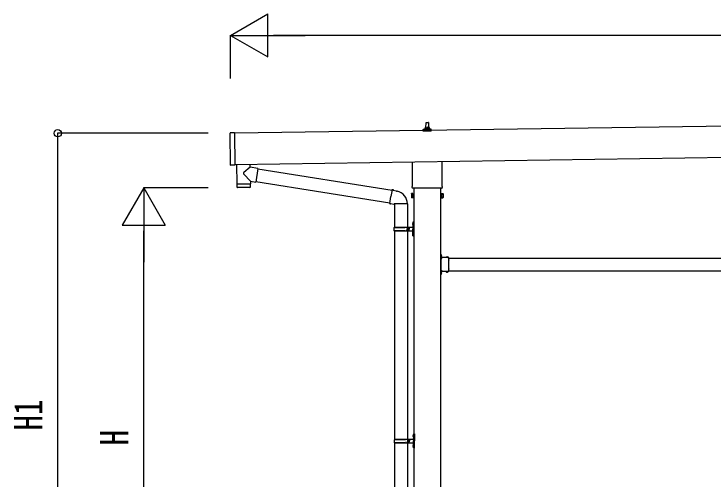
# Model space of a CAD drawing. Units: millimetres, scale not verified. Extents: x -16820 to 16820, y -11880 to 11880.
# Drawn here: x -8261 to -5010, y -4077 to -1915 of the extents above; entities that cross this region are included whole.
import ezdxf
from ezdxf.enums import TextEntityAlignment as Align

# ---------------------------------------------------------------- set-up
doc = ezdxf.new("R2010")
doc.units = ezdxf.units.MM
doc.header["$LTSCALE"] = 50
for name, color, linetype in [('0-5_YKK_13', 4, 'Continuous'), ('0-6_YKK_A1', 4, 'Continuous'), ('0-7_YKK_D', 6, 'Continuous')]:
    doc.layers.add(name, color=color, linetype=linetype)
doc.styles.add('ＭＳ ゴシック', font='')
doc.styles.get('ＭＳ ゴシック').set_extended_font_data('MS Gothic')

msp = doc.modelspace()

# ---------------------------------------------------------------- linework, layer by layer
at = {"layer": '0-5_YKK_13'}
for p, q in [((-6344.92, -2443.74), (-6344.19, -2420.21)), ((-6343.19, -2419.24), (-6334.65, -2419.24)), ((-6333.65, -2420.21), (-6332.92, -2443.74)), ((-7253.9, -2617.25), (-7256.02, -2469.27)), ((-7236.04, -2467.98), (-7255.03, -2468.25)), ((-6357.17, -2459.24), (-6357.17, -2451.53)), ((-6320.67, -2459.24), (-6357.17, -2459.24)), ((-6356.79, -2450.74), (-6321.05, -2450.74)), ((-6356.41, -2450.55), (-6349.69, -2448.92)), ((-6349.3, -2448.74), (-6328.54, -2448.74)), ((-6348.92, -2447.95), (-6348.92, -2443.74)), ((-6347.92, -2443.74), (-6329.92, -2443.74)), ((-6328.92, -2447.95), (-6328.92, -2443.74)), ((-6321.44, -2450.55), (-6328.16, -2448.92)), ((-6320.67, -2459.24), (-6320.67, -2451.53)), ((-6270.62, -2600.62), (-6270.62, -2713.23)), ((-7161.76, -2627.66), (-7191.53, -2651.9)), ((-7161.76, -2627.66), (-7161.97, -2613.36)), ((-7126.26, -2633.4), (-7161.76, -2627.66)), ((-7126.26, -2633.4), (-7136.43, -2696.28)), ((-6407.22, -2713.23), (-6407.22, -2602.58)), ((-7160.84, -2692.33), (-7191.71, -2659.23)), ((-7126.56, -2635.22), (-6502.79, -2734.54)), ((-7160.84, -2692.33), (-7136.43, -2696.28)), ((-7160.84, -2692.33), (-7160.67, -2704.35)), ((-7136.13, -2694.45), (-6513.21, -2793.63)), ((-7224.65, -2706.26), (-7224.23, -2719.31)), ((-7163.65, -2721.39), (-7221.19, -2722.22)), ((-7220.16, -2705.2), (-7220.13, -2706.2)), ((-7165.17, -2704.41), (-7165.17, -2705.41)), ((-6502.47, -2732.72), (-6501.33, -2730.74)), ((-6501.33, -2730.74), (-6497.76, -2731.36)), ((-6408.92, -2722), (-6408.92, -2716.5)), ((-6270.98, -2725.5), (-6406.86, -2725.5)), ((-6268.92, -2716.5), (-6268.92, -2722)), ((-6502.47, -2732.72), (-6508, -2764.08)), ((-6497.76, -2731.36), (-6497.35, -2733.71)), ((-6482.83, -2736.53), (-6481.15, -2738.16)), ((-6481.15, -2738.16), (-6479.03, -2738.61)), ((-6412.92, -2751.5), (-6412.16, -2750.19)), ((-6412.92, -2751.5), (-6412.92, -2768.5)), ((-6405.92, -2755.09), (-6412.16, -2755.09)), ((-6271.92, -2755.09), (-6265.68, -2755.09)), ((-6264.92, -2751.5), (-6265.68, -2750.19)), ((-6264.92, -2751.5), (-6264.92, -2768.5)), ((-6513.53, -2795.45), (-6508, -2764.08)), ((-6513.53, -2795.45), (-6513.13, -2797.7)), ((-6513.53, -2795.45), (-6508.38, -2796.27)), ((-6412.92, -2768.5), (-6412.16, -2769.81)), ((-6405.92, -2764.91), (-6412.16, -2764.91)), ((-6405.92, -2769.81), (-6412.16, -2769.81)), ((-6403.42, -2769.2), (-6405.92, -2769.2)), ((-6274.42, -2769.2), (-6271.92, -2769.2)), ((-6271.92, -2764.91), (-6265.68, -2764.91)), ((-6271.92, -2769.81), (-6265.68, -2769.81)), ((-6264.92, -2768.5), (-6265.68, -2769.81)), ((-6513.13, -2797.7), (-6509.57, -2798.33)), ((-6509.57, -2798.33), (-6508.38, -2796.27)), ((-6508.38, -2796.27), (-6493.77, -2798.58)), ((-6493.77, -2798.58), (-6491.57, -2797.6)), ((-6431.27, -2797.99), (-6492.46, -2797.99)), ((-6491.42, -2797.99), (-6491.42, -2906.01)), ((-6431.42, -2797.99), (-6431.42, -2906.01)), ((-6407.72, -2888.86), (-6405.68, -2889.86)), ((-6406.45, -2886.86), (-6405.82, -2886.86)), ((-6406.45, -2886.86), (-6406.45, -2895.16)), ((-6405.82, -2886.86), (-6405.82, -2895.16)), ((-6405.82, -2886.86), (-6405.42, -2887.26)), ((-6405.68, -2889.86), (-6405.07, -2891.01)), ((-6405.42, -2883.01), (-6402.42, -2881.51)), ((-6405.42, -2883.01), (-6405.42, -2915.01)), ((-6405.42, -2887.26), (-6405.42, -2894.76)), ((-6402.42, -2881.51), (-6402.42, -2915.01)), ((-6402.42, -2881.51), (-6401.42, -2881.51)), ((-6401.42, -2881.51), (-6401.42, -2915.01)), ((-6494.42, -2908.01), (-6444.09, -2908.01)), ((-6494.42, -2922.01), (-6444.09, -2922.01)), ((-6493.42, -2906.01), (-6407.42, -2906.01)), ((-6493.42, -2906.01), (-6493.42, -2908.01)), ((-6493.42, -2924.01), (-6493.42, -2922.01)), ((-6493.42, -2924.01), (-6407.42, -2924.01)), ((-6491.42, -2924.01), (-6491.42, -3891.5)), ((-6434.42, -2906.01), (-6434.42, -2910.51)), ((-6434.42, -2910.51), (-6432.42, -2910.51)), ((-6434.42, -2924.01), (-6434.42, -2919.51)), ((-6434.42, -2919.51), (-6432.42, -2919.51)), ((-6432.42, -2910.51), (-6432.42, -2915.01)), ((-6432.42, -2919.51), (-6432.42, -2915.01)), ((-6431.42, -2924.01), (-6431.42, -3891.5)), ((-6426.42, -2906.01), (-6426.42, -2915.01)), ((-6426.42, -2910.51), (-6423.42, -2910.51)), ((-6426.42, -2924.01), (-6426.42, -2915.01)), ((-6426.42, -2919.51), (-6423.42, -2919.51)), ((-6423.42, -2910.51), (-6423.42, -2915.01)), ((-6423.42, -2919.51), (-6423.42, -2915.01)), ((-6406.45, -2895.16), (-6405.82, -2895.16)), ((-6405.82, -2895.16), (-6405.42, -2894.76)), ((-6405.42, -2947.01), (-6405.42, -2915.01)), ((-6402.42, -2948.51), (-6402.42, -2915.01)), ((-6401.42, -2948.51), (-6401.42, -2915.01)), ((-6407.72, -2936.86), (-6405.68, -2937.86)), ((-6406.45, -2934.86), (-6405.82, -2934.86)), ((-6406.45, -2934.86), (-6406.45, -2943.16)), ((-6406.45, -2943.16), (-6405.82, -2943.16)), ((-6405.82, -2934.86), (-6405.82, -2943.16)), ((-6405.82, -2934.86), (-6405.42, -2935.26)), ((-6405.82, -2943.16), (-6405.42, -2942.76)), ((-6405.68, -2937.86), (-6405.07, -2939.01)), ((-6405.42, -2935.26), (-6405.42, -2942.76)), ((-6405.42, -2947.01), (-6402.42, -2948.51)), ((-6402.42, -2948.51), (-6401.42, -2948.51)), ((-6274.82, -3032.5), (-6276.42, -3032.5)), ((-6276.42, -3037), (-6274.82, -3037)), ((-6274.82, -3038), (-6276.42, -3038)), ((-6270.72, -3040), (-6276.42, -3040)), ((-6274.82, -3042), (-6276.42, -3042)), ((-6276.42, -3043), (-6274.82, -3043)), ((-6274.82, -3049.46), (-6274.82, -3032.5)), ((-6274.82, -3035.97), (-6274.82, -3044.04)), ((-6274.82, -3038.87), (-6272.16, -3037.55)), ((-6274.82, -3041.13), (-6272.16, -3042.45)), ((-6238.42, -3047.9), (-6274.82, -3047.9)), ((-6274.42, -3049.5), (-6271.42, -3049.5)), ((-6274.42, -3058.29), (-6274.42, -3051.5)), ((-6273.96, -3035.26), (-6274.12, -3035.26)), ((-6273.96, -3044.74), (-6274.12, -3044.74)), ((-6251.16, -3047.04), (-6251.16, -3047.2)), ((-6242.39, -3047.9), (-6250.46, -3047.9)), ((-6247.55, -3047.9), (-6248.87, -3045.24)), ((-6245.3, -3047.9), (-6243.97, -3045.24)), ((-6241.69, -3047.04), (-6241.69, -3047.2)), ((-6238.42, -3058.29), (-6238.42, -3047.9)), ((-6274.42, -3100.29), (-6274.42, -3059.71)), ((-6238.42, -3100.29), (-6238.42, -3059.71)), ((-6274.82, -3118), (-6276.42, -3118)), ((-6274.82, -3127.5), (-6274.82, -3110.54)), ((-6238.42, -3112.1), (-6274.82, -3112.1)), ((-6274.82, -3115.97), (-6274.82, -3124.03)), ((-6274.82, -3118.87), (-6272.16, -3117.55)), ((-6274.82, -3121.13), (-6272.16, -3122.45)), ((-6274.42, -3108.5), (-6274.42, -3101.71)), ((-6271.42, -3110.5), (-6274.42, -3110.5)), ((-6273.96, -3115.27), (-6274.12, -3115.27)), ((-6251.16, -3112.96), (-6251.16, -3112.8)), ((-6242.39, -3112.1), (-6250.46, -3112.1)), ((-6247.55, -3112.1), (-6248.87, -3114.76)), ((-6245.3, -3112.1), (-6243.97, -3114.76)), ((-6241.69, -3112.96), (-6241.69, -3112.8)), ((-6238.42, -3112.1), (-6238.42, -3101.71)), ((-6274.82, -3122), (-6276.42, -3122)), ((-6274.82, -3127.5), (-6276.42, -3127.5)), ((-6273.96, -3124.74), (-6274.12, -3124.74)), ((-6402.92, -3868.5), (-6399.92, -3867)), ((-6402.92, -3868.5), (-6402.92, -3900.5)), ((-6399.92, -3867), (-6399.92, -3900.5)), ((-6399.92, -3867), (-6398.92, -3867)), ((-6398.92, -3867), (-6398.92, -3900.5)), ((-6491.92, -3893.5), (-6441.59, -3893.5)), ((-6490.92, -3891.5), (-6404.92, -3891.5)), ((-6490.92, -3891.5), (-6490.92, -3893.5)), ((-6431.92, -3891.5), (-6431.92, -3896)), ((-6431.92, -3896), (-6429.92, -3896)), ((-6429.92, -3896), (-6429.92, -3900.5)), ((-6429.92, -3905), (-6429.92, -3900.5)), ((-6423.92, -3891.5), (-6423.92, -3900.5)), ((-6423.92, -3896), (-6420.92, -3896)), ((-6423.92, -3909.5), (-6423.92, -3900.5)), ((-6420.92, -3896), (-6420.92, -3900.5)), ((-6420.92, -3905), (-6420.92, -3900.5)), ((-6405.22, -3874.35), (-6403.18, -3875.35)), ((-6403.95, -3872.35), (-6403.32, -3872.35)), ((-6403.95, -3872.35), (-6403.95, -3880.65)), ((-6403.95, -3880.65), (-6403.32, -3880.65)), ((-6403.32, -3872.35), (-6403.32, -3880.65)), ((-6403.32, -3872.35), (-6402.92, -3872.75)), ((-6403.32, -3880.65), (-6402.92, -3880.25)), ((-6403.18, -3875.35), (-6402.57, -3876.5)), ((-6402.92, -3872.75), (-6402.92, -3880.25)), ((-6402.92, -3932.5), (-6402.92, -3900.5)), ((-6399.92, -3934), (-6399.92, -3900.5)), ((-6398.92, -3934), (-6398.92, -3900.5)), ((-6491.92, -3907.5), (-6441.59, -3907.5)), ((-6491.42, -3909.49), (-6491.42, -4814)), ((-6490.92, -3909.5), (-6490.92, -3907.5)), ((-6490.92, -3909.5), (-6404.92, -3909.5)), ((-6431.92, -3909.5), (-6431.92, -3905)), ((-6431.92, -3905), (-6429.92, -3905)), ((-6431.42, -3909.49), (-6431.42, -4814)), ((-6423.92, -3905), (-6420.92, -3905)), ((-6405.22, -3922.35), (-6403.18, -3923.35)), ((-6403.95, -3920.35), (-6403.32, -3920.35)), ((-6403.95, -3920.35), (-6403.95, -3928.65)), ((-6403.95, -3928.65), (-6403.32, -3928.65)), ((-6403.32, -3920.35), (-6403.32, -3928.65)), ((-6403.32, -3920.35), (-6402.92, -3920.75)), ((-6403.32, -3928.65), (-6402.92, -3928.25)), ((-6403.18, -3923.35), (-6402.57, -3924.5)), ((-6402.92, -3920.75), (-6402.92, -3928.25)), ((-6402.92, -3932.5), (-6399.92, -3934)), ((-6399.92, -3934), (-6398.92, -3934))]:
    msp.add_line(p, q, dxfattribs=at)
for points in [[(-7236.04, -2467.98), (-7233.9, -2617.97), (-7252.89, -2618.24)], [(-7225.96, -2614.27), (-7224.66, -2705.26), (-7160.67, -2704.35)], [(-7160.69, -2718.4), (-7160.65, -2705.35), (-7224.65, -2706.26)], [(-6502.47, -2732.72), (-6497.35, -2733.71), (-6482.83, -2736.53)], [(-6405.92, -2769.81), (-6405.92, -2750.19), (-6412.16, -2750.19)], [(-6405.92, -2769.2), (-6405.92, -2750.8), (-6403.42, -2750.8)], [(-6271.92, -2769.2), (-6271.92, -2750.8), (-6274.42, -2750.8)], [(-6271.92, -2769.81), (-6271.92, -2750.19), (-6265.68, -2750.19)], [(-6407.72, -2893.16), (-6405.68, -2892.16), (-6405.07, -2891.01)], [(-6407.72, -2941.16), (-6405.68, -2940.16), (-6405.07, -2939.01)], [(-6276.42, -3047.5), (-6276.42, -3041.5), (-6276.42, -3038.5), (-6276.42, -3032.5)], [(-6274.42, -3051.5), (-6271.42, -3051.5), (-6271.42, -3047.9)], [(-6276.42, -3127.5), (-6276.42, -3121.5), (-6276.42, -3118.5), (-6276.42, -3112.5)], [(-6274.42, -3108.5), (-6271.42, -3108.5), (-6271.42, -3112.1)], [(-6405.22, -3878.65), (-6403.18, -3877.65), (-6402.57, -3876.5)], [(-6405.22, -3926.65), (-6403.18, -3925.65), (-6402.57, -3924.5)]]:
    msp.add_lwpolyline(points, dxfattribs=at)
for points in [[(-6403.42, -2770.5), (-6403.42, -2749.5), (-6401.42, -2749.5), (-6401.42, -2770.5)], [(-6274.42, -2770.5), (-6274.42, -2749.5), (-6276.42, -2749.5), (-6276.42, -2770.5)]]:
    msp.add_lwpolyline(points, close=True, dxfattribs=at)
for centre, radius, start, end in [((-6343.19, -2420.24), 1, 90, 178.60509), ((-6334.65, -2420.24), 1, 1.39491, 90), ((-7255.02, -2469.25), 1, 90.81845, 180.81845), ((-6356.17, -2451.53), 1, 103.62699, 180), ((-6349.92, -2447.95), 1, 283.62699, 0), ((-6344.84, -2444.37), 4.13, 90, 171.17633), ((-6347.92, -2444.74), 1, 90, 180), ((-6335.59, -2443.74), 4.83, 133.60282, 180), ((-6342.25, -2443.74), 4.83, 0, 46.39718), ((-6333.01, -2444.37), 4.13, 8.82367, 90), ((-6329.92, -2444.74), 1, 0, 90), ((-6327.92, -2447.95), 1, 180, 256.37301), ((-6321.67, -2451.53), 1, 0, 76.37301), ((-7252.9, -2617.24), 1, 180.81845, 270.81845), ((-7188.22, -2655.64), 5, 131.47396, 225.79244), ((-7221.23, -2719.22), 3, 181.81845, 270.86677), ((-7163.69, -2718.39), 3, 270.81845, 359.81845), ((-6404.92, -2716.5), 4, 125.09963, 180), ((-6404.92, -2722), 4, 180, 194.47751), ((-6404.92, -2722), 4, 194.47751, 241.04498), ((-6272.92, -2722), 4, 298.95502, 345.52249), ((-6272.92, -2716.5), 4, 0, 54.90037), ((-6272.92, -2722), 4, 345.52249, 0), ((-6491.57, -2797.6), 60.3, 359.62495, 78), ((-6408.58, -2752.64), 4.34, 145.61575, 214.38425), ((-6396.68, -2760), 16.24, 162.41205, 197.58795), ((-6269.27, -2752.64), 4.34, 325.61575, 34.38425), ((-6281.16, -2760), 16.24, 342.41205, 17.58795), ((-6408.58, -2767.36), 4.34, 145.61575, 214.38425), ((-6269.27, -2767.36), 4.34, 325.61575, 34.38425), ((-6402.12, -2891.01), 6, 136.21765, 223.78235), ((-6445.67, -2915.01), 49.25, 171.82876, 180.00002), ((-6445.67, -2915.01), 49.25, 180.00002, 188.17127), ((-6444.09, -2906.01), 2, 270, 359.99998), ((-6444.09, -2924.01), 2, 0.00005, 90.00004), ((-6407.42, -2904.01), 2, 270, 359.99998), ((-6407.42, -2926.01), 2, 0.00005, 90.00004), ((-6402.12, -2939.01), 6, 136.21765, 223.78235), ((-6274.42, -3047.5), 2, 180, 270), ((-6274.12, -3035.97), 0.7, 90, 180), ((-6274.12, -3044.04), 0.7, 180, 270), ((-6273.96, -3036.13), 0.862, 39.12355, 90), ((-6273.96, -3043.87), 0.862, 270, 320.87645), ((-6278.72, -3040), 7, 0, 39.12355), ((-6278.72, -3040), 7, 320.87645, 0), ((-6250.46, -3047.2), 0.7, 180, 270), ((-6250.29, -3047.04), 0.862, 129.12355, 180), ((-6246.42, -3051.8), 7, 90, 129.12355), ((-6246.42, -3051.8), 7, 50.87645, 90), ((-6242.39, -3047.2), 0.7, 270, 0), ((-6242.55, -3047.04), 0.862, 0, 50.87645), ((-6275.12, -3059), 1, 314.427, 45.573), ((-6237.72, -3059), 1, 134.427, 225.573), ((-6274.42, -3112.5), 2, 90, 180), ((-6274.12, -3115.97), 0.7, 90, 180), ((-6275.12, -3101), 1, 314.427, 45.573), ((-6273.96, -3116.13), 0.862, 39.12355, 90), ((-6278.72, -3120), 7, 0, 39.12355), ((-6278.72, -3120), 7, 320.87645, 0), ((-6250.46, -3112.8), 0.7, 90, 180), ((-6250.29, -3112.96), 0.862, 180, 230.87645), ((-6246.42, -3108.2), 7, 230.87645, 270), ((-6246.42, -3108.2), 7, 270, 309.12355), ((-6242.39, -3112.8), 0.7, 0, 90), ((-6242.55, -3112.96), 0.862, 309.12355, 0), ((-6237.72, -3101), 1, 134.427, 225.573), ((-6274.12, -3124.03), 0.7, 180, 270), ((-6273.96, -3123.87), 0.862, 270, 320.87645), ((-6443.17, -3900.5), 49.25, 171.82876, 180.00002), ((-6443.17, -3900.5), 49.25, 180.00002, 188.17127), ((-6441.59, -3891.5), 2, 270, 359.99998), ((-6399.62, -3876.5), 6, 136.21765, 223.78235), ((-6404.92, -3889.5), 2, 270, 359.99998), ((-6441.59, -3909.5), 2, 0.00005, 90.00004), ((-6399.62, -3924.5), 6, 136.21765, 223.78235), ((-6404.92, -3911.5), 2, 0.00005, 90.00004)]:
    msp.add_arc(centre, radius, start, end, dxfattribs=at)
at = {"layer": '0-6_YKK_A1'}
for p, q in [((-1848.98, -2392.44), (-7236.02, -2469.37)), ((-7233.95, -2614.39), (-1846.91, -2537.43)), ((-6401.42, -2725.5), (-6401.42, -5523)), ((-6276.42, -5523), (-6276.42, -2725.5)), ((-6238.42, -3050), (-3439.42, -3050)), ((-6271.42, -3110), (-6275.92, -3110)), ((-6238.42, -3110), (-3439.42, -3110))]:
    msp.add_line(p, q, dxfattribs=at)
msp.add_lwpolyline([(-6271.42, -3050), (-6275.92, -3050), (-6275.92, -3110)], dxfattribs=at)
at = {"layer": '0-7_YKK_D'}
for p, q in [((-7253.51, -2014.89), (-7080.31, -1914.89)), ((-7080.31, -2114.89), (-7080.31, -1914.89)), ((-7253.51, -2214.89), (-7253.51, -2013.89)), ((-7253.51, -2014.89), (-7080.31, -2114.89)), ((-7253.51, -2014.89), (-6907.1, -2014.89)), ((3367.5, -2014.89), (-7053.51, -2014.89)), ((-7357.44, -2469.71), (-8058.44, -2469.71)), ((-8057.44, -5023), (-8057.44, -2469.71)), ((-7657.44, -2723), (-7757.44, -2896.21)), ((-7357.44, -2723), (-7658.44, -2723)), ((-7657.44, -2723), (-7557.44, -2896.21)), ((-7657.44, -2723), (-7657.44, -3069.41)), ((-7757.44, -2896.21), (-7557.44, -2896.21)), ((-7657.44, -4823), (-7657.44, -2923))]:
    msp.add_line(p, q, dxfattribs=at)
msp.add_circle((-8057.44, -2469.71), 17, dxfattribs=at)

# ---------------------------------------------------------------- texts
at = {"layer": '0-7_YKK_D', "style": 'ＭＳ ゴシック', "width": 0.8}
for s, p in [('H1', (-8089.44, -3851.95)), ('H', (-7689.44, -3921))]:
    msp.add_text(s, height=132, rotation=90, dxfattribs=at).set_placement(p, align=Align.BOTTOM_LEFT)

doc.saveas('drawing.dxf')
